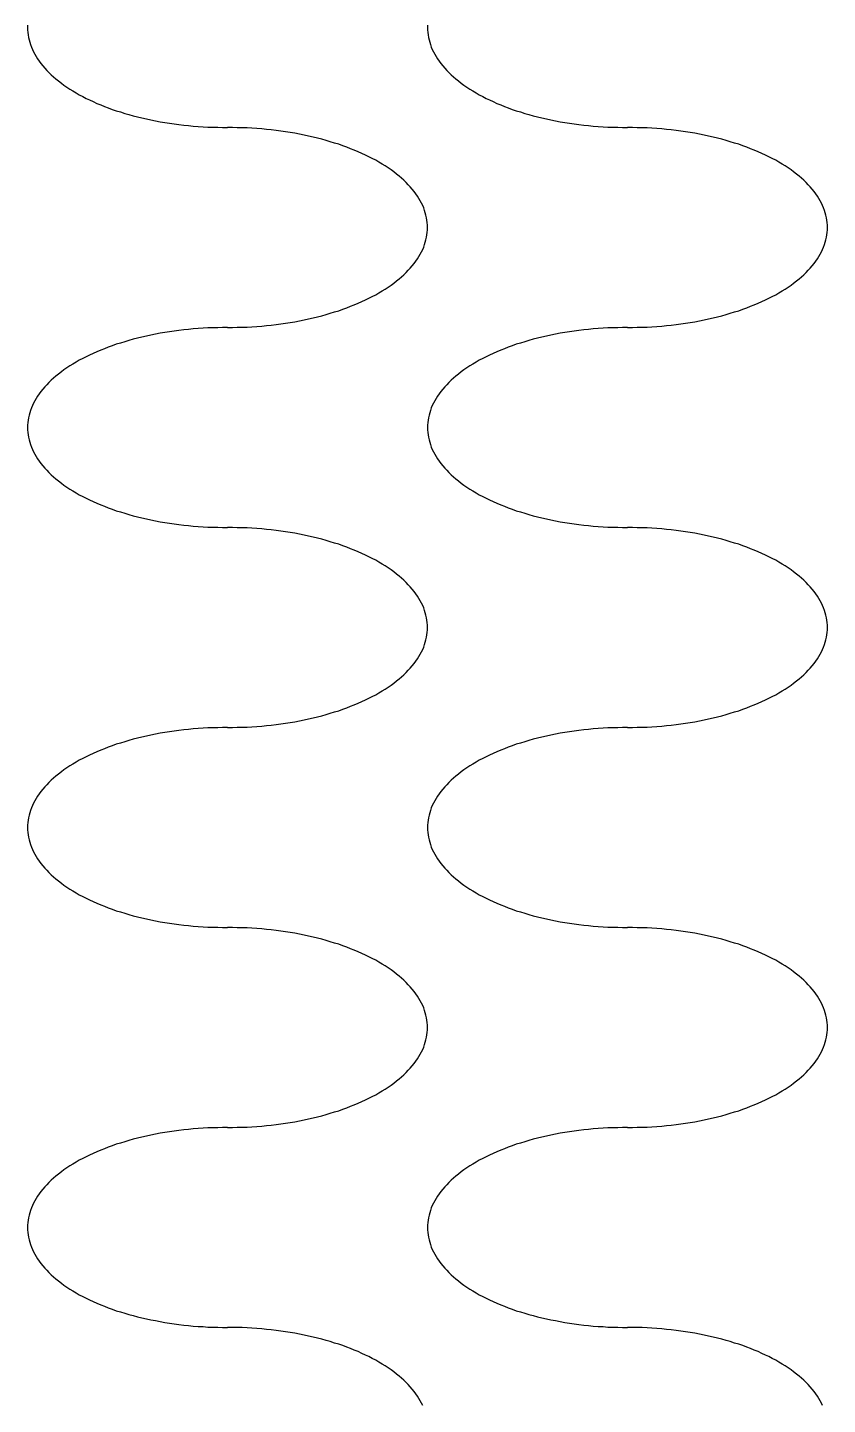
# Model space of a CAD drawing. Extents: x 0 to 40, y 0 to 70.
# Drawn here: x 29.6 to 30, y 53.261 to 53.95 of the extents above; entities that cross this region are included whole.
import ezdxf

# ---------------------------------------------------------------- set-up
doc = ezdxf.new("R2010")
doc.units = 0
doc.layers.add('AL_FOIL', color=2, linetype='CONTINUOUS')

msp = doc.modelspace()

# ---------------------------------------------------------------- linework, layer by layer
at = {"layer": 'AL_FOIL'}
for points in [[(29.6, 53.9512, 0), (29.6, 53.95, 0), (29.6, 53.9488, 0), (29.6001, 53.9475, 0), (29.6003, 53.9463, 0), (29.6005, 53.9451, 0), (29.6008, 53.9439, 0), (29.6011, 53.9427, 0), (29.6015, 53.9415, 0), (29.6019, 53.9402, 0), (29.6024, 53.939, 0), (29.603, 53.9379, 0), (29.6036, 53.9367, 0), (29.6043, 53.9355, 0), (29.605, 53.9343, 0), (29.6058, 53.9332, 0), (29.6067, 53.932, 0), (29.6076, 53.9309, 0), (29.6086, 53.9297, 0), (29.6096, 53.9286, 0), (29.6107, 53.9275, 0), (29.6118, 53.9264, 0), (29.613, 53.9254, 0), (29.6142, 53.9243, 0), (29.6155, 53.9233, 0), (29.6169, 53.9222, 0), (29.6182, 53.9212, 0), (29.6197, 53.9202, 0), (29.6212, 53.9192, 0), (29.6227, 53.9183, 0), (29.6243, 53.9173, 0), (29.6259, 53.9164, 0), (29.6276, 53.9155, 0), (29.6293, 53.9146, 0), (29.631, 53.9138, 0), (29.6328, 53.913, 0), (29.6347, 53.9121, 0), (29.6366, 53.9113, 0), (29.6385, 53.9106, 0), (29.6404, 53.9098, 0), (29.6424, 53.9091, 0), (29.6444, 53.9084, 0), (29.6465, 53.9078, 0), (29.6486, 53.9071, 0), (29.6507, 53.9065, 0), (29.6529, 53.9059, 0), (29.655, 53.9053, 0), (29.6572, 53.9048, 0), (29.6595, 53.9043, 0), (29.6617, 53.9038, 0), (29.664, 53.9034, 0), (29.6663, 53.9029, 0), (29.6686, 53.9025, 0), (29.671, 53.9022, 0), (29.6733, 53.9018, 0), (29.6757, 53.9015, 0), (29.6781, 53.9012, 0), (29.6805, 53.901, 0), (29.6829, 53.9007, 0), (29.6853, 53.9005, 0), (29.6878, 53.9004, 0), (29.6902, 53.9002, 0), (29.6926, 53.9001, 0), (29.6951, 53.9001, 0), (29.6975, 53.9, 0), (29.7, 53.9, 0)], [(29.8, 53.9512, 0), (29.8, 53.95, 0), (29.8, 53.9488, 0), (29.8001, 53.9475, 0), (29.8003, 53.9463, 0), (29.8005, 53.9451, 0), (29.8008, 53.9439, 0), (29.8011, 53.9427, 0), (29.8015, 53.9415, 0), (29.8019, 53.9402, 0), (29.8024, 53.939, 0), (29.803, 53.9379, 0), (29.8036, 53.9367, 0), (29.8043, 53.9355, 0), (29.805, 53.9343, 0), (29.8058, 53.9332, 0), (29.8067, 53.932, 0), (29.8076, 53.9309, 0), (29.8086, 53.9297, 0), (29.8096, 53.9286, 0), (29.8107, 53.9275, 0), (29.8118, 53.9264, 0), (29.813, 53.9254, 0), (29.8142, 53.9243, 0), (29.8155, 53.9233, 0), (29.8169, 53.9222, 0), (29.8182, 53.9212, 0), (29.8197, 53.9202, 0), (29.8212, 53.9192, 0), (29.8227, 53.9183, 0), (29.8243, 53.9173, 0), (29.8259, 53.9164, 0), (29.8276, 53.9155, 0), (29.8293, 53.9146, 0), (29.831, 53.9138, 0), (29.8328, 53.913, 0), (29.8347, 53.9121, 0), (29.8366, 53.9113, 0), (29.8385, 53.9106, 0), (29.8404, 53.9098, 0), (29.8424, 53.9091, 0), (29.8444, 53.9084, 0), (29.8465, 53.9078, 0), (29.8486, 53.9071, 0), (29.8507, 53.9065, 0), (29.8529, 53.9059, 0), (29.855, 53.9053, 0), (29.8572, 53.9048, 0), (29.8595, 53.9043, 0), (29.8617, 53.9038, 0), (29.864, 53.9034, 0), (29.8663, 53.9029, 0), (29.8686, 53.9025, 0), (29.871, 53.9022, 0), (29.8733, 53.9018, 0), (29.8757, 53.9015, 0), (29.8781, 53.9012, 0), (29.8805, 53.901, 0), (29.8829, 53.9007, 0), (29.8853, 53.9005, 0), (29.8878, 53.9004, 0), (29.8902, 53.9002, 0), (29.8926, 53.9001, 0), (29.8951, 53.9001, 0), (29.8975, 53.9, 0), (29.9, 53.9, 0)], [(29.7, 53.8, 0), (29.7025, 53.8, 0), (29.7049, 53.8001, 0), (29.7074, 53.8001, 0), (29.7098, 53.8002, 0), (29.7122, 53.8004, 0), (29.7147, 53.8005, 0), (29.7171, 53.8007, 0), (29.7195, 53.801, 0), (29.7219, 53.8012, 0), (29.7243, 53.8015, 0), (29.7267, 53.8018, 0), (29.729, 53.8022, 0), (29.7314, 53.8025, 0), (29.7337, 53.8029, 0), (29.736, 53.8034, 0), (29.7383, 53.8038, 0), (29.7405, 53.8043, 0), (29.7428, 53.8048, 0), (29.745, 53.8053, 0), (29.7471, 53.8059, 0), (29.7493, 53.8065, 0), (29.7514, 53.8071, 0), (29.7535, 53.8078, 0), (29.7556, 53.8084, 0), (29.7576, 53.8091, 0), (29.7596, 53.8098, 0), (29.7615, 53.8106, 0), (29.7634, 53.8113, 0), (29.7653, 53.8121, 0), (29.7672, 53.813, 0), (29.769, 53.8138, 0), (29.7707, 53.8146, 0), (29.7724, 53.8155, 0), (29.7741, 53.8164, 0), (29.7757, 53.8173, 0), (29.7773, 53.8183, 0), (29.7788, 53.8192, 0), (29.7803, 53.8202, 0), (29.7818, 53.8212, 0), (29.7831, 53.8222, 0), (29.7845, 53.8233, 0), (29.7858, 53.8243, 0), (29.787, 53.8254, 0), (29.7882, 53.8264, 0), (29.7893, 53.8275, 0), (29.7904, 53.8286, 0), (29.7914, 53.8297, 0), (29.7924, 53.8309, 0), (29.7933, 53.832, 0), (29.7942, 53.8332, 0), (29.795, 53.8343, 0), (29.7957, 53.8355, 0), (29.7964, 53.8367, 0), (29.797, 53.8379, 0), (29.7976, 53.839, 0), (29.7981, 53.8402, 0), (29.7985, 53.8415, 0), (29.7989, 53.8427, 0), (29.7992, 53.8439, 0), (29.7995, 53.8451, 0), (29.7997, 53.8463, 0), (29.7999, 53.8475, 0), (29.8, 53.8488, 0), (29.8, 53.85, 0), (29.8, 53.8512, 0), (29.7999, 53.8525, 0), (29.7997, 53.8537, 0), (29.7995, 53.8549, 0), (29.7992, 53.8561, 0), (29.7989, 53.8573, 0), (29.7985, 53.8585, 0), (29.7981, 53.8598, 0), (29.7976, 53.861, 0), (29.797, 53.8621, 0), (29.7964, 53.8633, 0), (29.7957, 53.8645, 0), (29.795, 53.8657, 0), (29.7942, 53.8668, 0), (29.7933, 53.868, 0), (29.7924, 53.8691, 0), (29.7914, 53.8703, 0), (29.7904, 53.8714, 0), (29.7893, 53.8725, 0), (29.7882, 53.8736, 0), (29.787, 53.8746, 0), (29.7858, 53.8757, 0), (29.7845, 53.8767, 0), (29.7831, 53.8778, 0), (29.7818, 53.8788, 0), (29.7803, 53.8798, 0), (29.7788, 53.8808, 0), (29.7773, 53.8817, 0), (29.7757, 53.8827, 0), (29.7741, 53.8836, 0), (29.7724, 53.8845, 0), (29.7707, 53.8854, 0), (29.769, 53.8862, 0), (29.7672, 53.887, 0), (29.7653, 53.8879, 0), (29.7634, 53.8887, 0), (29.7615, 53.8894, 0), (29.7596, 53.8902, 0), (29.7576, 53.8909, 0), (29.7556, 53.8916, 0), (29.7535, 53.8922, 0), (29.7514, 53.8929, 0), (29.7493, 53.8935, 0), (29.7471, 53.8941, 0), (29.745, 53.8947, 0), (29.7428, 53.8952, 0), (29.7405, 53.8957, 0), (29.7383, 53.8962, 0), (29.736, 53.8966, 0), (29.7337, 53.8971, 0), (29.7314, 53.8975, 0), (29.729, 53.8978, 0), (29.7267, 53.8982, 0), (29.7243, 53.8985, 0), (29.7219, 53.8988, 0), (29.7195, 53.899, 0), (29.7171, 53.8993, 0), (29.7147, 53.8995, 0), (29.7122, 53.8996, 0), (29.7098, 53.8998, 0), (29.7074, 53.8999, 0), (29.7049, 53.8999, 0), (29.7025, 53.9, 0), (29.7, 53.9, 0)], [(29.9, 53.8, 0), (29.9025, 53.8, 0), (29.9049, 53.8001, 0), (29.9074, 53.8001, 0), (29.9098, 53.8002, 0), (29.9122, 53.8004, 0), (29.9147, 53.8005, 0), (29.9171, 53.8007, 0), (29.9195, 53.801, 0), (29.9219, 53.8012, 0), (29.9243, 53.8015, 0), (29.9267, 53.8018, 0), (29.929, 53.8022, 0), (29.9314, 53.8025, 0), (29.9337, 53.8029, 0), (29.936, 53.8034, 0), (29.9383, 53.8038, 0), (29.9405, 53.8043, 0), (29.9428, 53.8048, 0), (29.945, 53.8053, 0), (29.9471, 53.8059, 0), (29.9493, 53.8065, 0), (29.9514, 53.8071, 0), (29.9535, 53.8078, 0), (29.9556, 53.8084, 0), (29.9576, 53.8091, 0), (29.9596, 53.8098, 0), (29.9615, 53.8106, 0), (29.9634, 53.8113, 0), (29.9653, 53.8121, 0), (29.9672, 53.813, 0), (29.969, 53.8138, 0), (29.9707, 53.8146, 0), (29.9724, 53.8155, 0), (29.9741, 53.8164, 0), (29.9757, 53.8173, 0), (29.9773, 53.8183, 0), (29.9788, 53.8192, 0), (29.9803, 53.8202, 0), (29.9818, 53.8212, 0), (29.9831, 53.8222, 0), (29.9845, 53.8233, 0), (29.9858, 53.8243, 0), (29.987, 53.8254, 0), (29.9882, 53.8264, 0), (29.9893, 53.8275, 0), (29.9904, 53.8286, 0), (29.9914, 53.8297, 0), (29.9924, 53.8309, 0), (29.9933, 53.832, 0), (29.9942, 53.8332, 0), (29.995, 53.8343, 0), (29.9957, 53.8355, 0), (29.9964, 53.8367, 0), (29.997, 53.8379, 0), (29.9976, 53.839, 0), (29.9981, 53.8402, 0), (29.9985, 53.8415, 0), (29.9989, 53.8427, 0), (29.9992, 53.8439, 0), (29.9995, 53.8451, 0), (29.9997, 53.8463, 0), (29.9999, 53.8475, 0), (30, 53.8488, 0), (30, 53.85, 0), (30, 53.8512, 0), (29.9999, 53.8525, 0), (29.9997, 53.8537, 0), (29.9995, 53.8549, 0), (29.9992, 53.8561, 0), (29.9989, 53.8573, 0), (29.9985, 53.8585, 0), (29.9981, 53.8598, 0), (29.9976, 53.861, 0), (29.997, 53.8621, 0), (29.9964, 53.8633, 0), (29.9957, 53.8645, 0), (29.995, 53.8657, 0), (29.9942, 53.8668, 0), (29.9933, 53.868, 0), (29.9924, 53.8691, 0), (29.9914, 53.8703, 0), (29.9904, 53.8714, 0), (29.9893, 53.8725, 0), (29.9882, 53.8736, 0), (29.987, 53.8746, 0), (29.9858, 53.8757, 0), (29.9845, 53.8767, 0), (29.9831, 53.8778, 0), (29.9818, 53.8788, 0), (29.9803, 53.8798, 0), (29.9788, 53.8808, 0), (29.9773, 53.8817, 0), (29.9757, 53.8827, 0), (29.9741, 53.8836, 0), (29.9724, 53.8845, 0), (29.9707, 53.8854, 0), (29.969, 53.8862, 0), (29.9672, 53.887, 0), (29.9653, 53.8879, 0), (29.9634, 53.8887, 0), (29.9615, 53.8894, 0), (29.9596, 53.8902, 0), (29.9576, 53.8909, 0), (29.9556, 53.8916, 0), (29.9535, 53.8922, 0), (29.9514, 53.8929, 0), (29.9493, 53.8935, 0), (29.9471, 53.8941, 0), (29.945, 53.8947, 0), (29.9428, 53.8952, 0), (29.9405, 53.8957, 0), (29.9383, 53.8962, 0), (29.936, 53.8966, 0), (29.9337, 53.8971, 0), (29.9314, 53.8975, 0), (29.929, 53.8978, 0), (29.9267, 53.8982, 0), (29.9243, 53.8985, 0), (29.9219, 53.8988, 0), (29.9195, 53.899, 0), (29.9171, 53.8993, 0), (29.9147, 53.8995, 0), (29.9122, 53.8996, 0), (29.9098, 53.8998, 0), (29.9074, 53.8999, 0), (29.9049, 53.8999, 0), (29.9025, 53.9, 0), (29.9, 53.9, 0)], [(29.7, 53.8, 0), (29.6975, 53.8, 0), (29.6951, 53.7999, 0), (29.6926, 53.7999, 0), (29.6902, 53.7998, 0), (29.6878, 53.7996, 0), (29.6853, 53.7995, 0), (29.6829, 53.7993, 0), (29.6805, 53.799, 0), (29.6781, 53.7988, 0), (29.6757, 53.7985, 0), (29.6733, 53.7982, 0), (29.671, 53.7978, 0), (29.6686, 53.7975, 0), (29.6663, 53.7971, 0), (29.664, 53.7966, 0), (29.6617, 53.7962, 0), (29.6595, 53.7957, 0), (29.6572, 53.7952, 0), (29.655, 53.7947, 0), (29.6529, 53.7941, 0), (29.6507, 53.7935, 0), (29.6486, 53.7929, 0), (29.6465, 53.7922, 0), (29.6444, 53.7916, 0), (29.6424, 53.7909, 0), (29.6404, 53.7902, 0), (29.6385, 53.7894, 0), (29.6366, 53.7887, 0), (29.6347, 53.7879, 0), (29.6328, 53.787, 0), (29.631, 53.7862, 0), (29.6293, 53.7854, 0), (29.6276, 53.7845, 0), (29.6259, 53.7836, 0), (29.6243, 53.7827, 0), (29.6227, 53.7817, 0), (29.6212, 53.7808, 0), (29.6197, 53.7798, 0), (29.6182, 53.7788, 0), (29.6169, 53.7778, 0), (29.6155, 53.7767, 0), (29.6142, 53.7757, 0), (29.613, 53.7746, 0), (29.6118, 53.7736, 0), (29.6107, 53.7725, 0), (29.6096, 53.7714, 0), (29.6086, 53.7703, 0), (29.6076, 53.7691, 0), (29.6067, 53.768, 0), (29.6058, 53.7668, 0), (29.605, 53.7657, 0), (29.6043, 53.7645, 0), (29.6036, 53.7633, 0), (29.603, 53.7621, 0), (29.6024, 53.761, 0), (29.6019, 53.7598, 0), (29.6015, 53.7585, 0), (29.6011, 53.7573, 0), (29.6008, 53.7561, 0), (29.6005, 53.7549, 0), (29.6003, 53.7537, 0), (29.6001, 53.7525, 0), (29.6, 53.7512, 0), (29.6, 53.75, 0), (29.6, 53.7488, 0), (29.6001, 53.7475, 0), (29.6003, 53.7463, 0), (29.6005, 53.7451, 0), (29.6008, 53.7439, 0), (29.6011, 53.7427, 0), (29.6015, 53.7415, 0), (29.6019, 53.7402, 0), (29.6024, 53.739, 0), (29.603, 53.7379, 0), (29.6036, 53.7367, 0), (29.6043, 53.7355, 0), (29.605, 53.7343, 0), (29.6058, 53.7332, 0), (29.6067, 53.732, 0), (29.6076, 53.7309, 0), (29.6086, 53.7297, 0), (29.6096, 53.7286, 0), (29.6107, 53.7275, 0), (29.6118, 53.7264, 0), (29.613, 53.7254, 0), (29.6142, 53.7243, 0), (29.6155, 53.7233, 0), (29.6169, 53.7222, 0), (29.6182, 53.7212, 0), (29.6197, 53.7202, 0), (29.6212, 53.7192, 0), (29.6227, 53.7183, 0), (29.6243, 53.7173, 0), (29.6259, 53.7164, 0), (29.6276, 53.7155, 0), (29.6293, 53.7146, 0), (29.631, 53.7138, 0), (29.6328, 53.713, 0), (29.6347, 53.7121, 0), (29.6366, 53.7113, 0), (29.6385, 53.7106, 0), (29.6404, 53.7098, 0), (29.6424, 53.7091, 0), (29.6444, 53.7084, 0), (29.6465, 53.7078, 0), (29.6486, 53.7071, 0), (29.6507, 53.7065, 0), (29.6529, 53.7059, 0), (29.655, 53.7053, 0), (29.6572, 53.7048, 0), (29.6595, 53.7043, 0), (29.6617, 53.7038, 0), (29.664, 53.7034, 0), (29.6663, 53.7029, 0), (29.6686, 53.7025, 0), (29.671, 53.7022, 0), (29.6733, 53.7018, 0), (29.6757, 53.7015, 0), (29.6781, 53.7012, 0), (29.6805, 53.701, 0), (29.6829, 53.7007, 0), (29.6853, 53.7005, 0), (29.6878, 53.7004, 0), (29.6902, 53.7002, 0), (29.6926, 53.7001, 0), (29.6951, 53.7001, 0), (29.6975, 53.7, 0), (29.7, 53.7, 0)], [(29.9, 53.8, 0), (29.8975, 53.8, 0), (29.8951, 53.7999, 0), (29.8926, 53.7999, 0), (29.8902, 53.7998, 0), (29.8878, 53.7996, 0), (29.8853, 53.7995, 0), (29.8829, 53.7993, 0), (29.8805, 53.799, 0), (29.8781, 53.7988, 0), (29.8757, 53.7985, 0), (29.8733, 53.7982, 0), (29.871, 53.7978, 0), (29.8686, 53.7975, 0), (29.8663, 53.7971, 0), (29.864, 53.7966, 0), (29.8617, 53.7962, 0), (29.8595, 53.7957, 0), (29.8572, 53.7952, 0), (29.855, 53.7947, 0), (29.8529, 53.7941, 0), (29.8507, 53.7935, 0), (29.8486, 53.7929, 0), (29.8465, 53.7922, 0), (29.8444, 53.7916, 0), (29.8424, 53.7909, 0), (29.8404, 53.7902, 0), (29.8385, 53.7894, 0), (29.8366, 53.7887, 0), (29.8347, 53.7879, 0), (29.8328, 53.787, 0), (29.831, 53.7862, 0), (29.8293, 53.7854, 0), (29.8276, 53.7845, 0), (29.8259, 53.7836, 0), (29.8243, 53.7827, 0), (29.8227, 53.7817, 0), (29.8212, 53.7808, 0), (29.8197, 53.7798, 0), (29.8182, 53.7788, 0), (29.8169, 53.7778, 0), (29.8155, 53.7767, 0), (29.8142, 53.7757, 0), (29.813, 53.7746, 0), (29.8118, 53.7736, 0), (29.8107, 53.7725, 0), (29.8096, 53.7714, 0), (29.8086, 53.7703, 0), (29.8076, 53.7691, 0), (29.8067, 53.768, 0), (29.8058, 53.7668, 0), (29.805, 53.7657, 0), (29.8043, 53.7645, 0), (29.8036, 53.7633, 0), (29.803, 53.7621, 0), (29.8024, 53.761, 0), (29.8019, 53.7598, 0), (29.8015, 53.7585, 0), (29.8011, 53.7573, 0), (29.8008, 53.7561, 0), (29.8005, 53.7549, 0), (29.8003, 53.7537, 0), (29.8001, 53.7525, 0), (29.8, 53.7512, 0), (29.8, 53.75, 0), (29.8, 53.7488, 0), (29.8001, 53.7475, 0), (29.8003, 53.7463, 0), (29.8005, 53.7451, 0), (29.8008, 53.7439, 0), (29.8011, 53.7427, 0), (29.8015, 53.7415, 0), (29.8019, 53.7402, 0), (29.8024, 53.739, 0), (29.803, 53.7379, 0), (29.8036, 53.7367, 0), (29.8043, 53.7355, 0), (29.805, 53.7343, 0), (29.8058, 53.7332, 0), (29.8067, 53.732, 0), (29.8076, 53.7309, 0), (29.8086, 53.7297, 0), (29.8096, 53.7286, 0), (29.8107, 53.7275, 0), (29.8118, 53.7264, 0), (29.813, 53.7254, 0), (29.8142, 53.7243, 0), (29.8155, 53.7233, 0), (29.8169, 53.7222, 0), (29.8182, 53.7212, 0), (29.8197, 53.7202, 0), (29.8212, 53.7192, 0), (29.8227, 53.7183, 0), (29.8243, 53.7173, 0), (29.8259, 53.7164, 0), (29.8276, 53.7155, 0), (29.8293, 53.7146, 0), (29.831, 53.7138, 0), (29.8328, 53.713, 0), (29.8347, 53.7121, 0), (29.8366, 53.7113, 0), (29.8385, 53.7106, 0), (29.8404, 53.7098, 0), (29.8424, 53.7091, 0), (29.8444, 53.7084, 0), (29.8465, 53.7078, 0), (29.8486, 53.7071, 0), (29.8507, 53.7065, 0), (29.8529, 53.7059, 0), (29.855, 53.7053, 0), (29.8572, 53.7048, 0), (29.8595, 53.7043, 0), (29.8617, 53.7038, 0), (29.864, 53.7034, 0), (29.8663, 53.7029, 0), (29.8686, 53.7025, 0), (29.871, 53.7022, 0), (29.8733, 53.7018, 0), (29.8757, 53.7015, 0), (29.8781, 53.7012, 0), (29.8805, 53.701, 0), (29.8829, 53.7007, 0), (29.8853, 53.7005, 0), (29.8878, 53.7004, 0), (29.8902, 53.7002, 0), (29.8926, 53.7001, 0), (29.8951, 53.7001, 0), (29.8975, 53.7, 0), (29.9, 53.7, 0)], [(29.7, 53.6, 0), (29.7025, 53.6, 0), (29.7049, 53.6001, 0), (29.7074, 53.6001, 0), (29.7098, 53.6002, 0), (29.7122, 53.6004, 0), (29.7147, 53.6005, 0), (29.7171, 53.6007, 0), (29.7195, 53.601, 0), (29.7219, 53.6012, 0), (29.7243, 53.6015, 0), (29.7267, 53.6018, 0), (29.729, 53.6022, 0), (29.7314, 53.6025, 0), (29.7337, 53.6029, 0), (29.736, 53.6034, 0), (29.7383, 53.6038, 0), (29.7405, 53.6043, 0), (29.7428, 53.6048, 0), (29.745, 53.6053, 0), (29.7471, 53.6059, 0), (29.7493, 53.6065, 0), (29.7514, 53.6071, 0), (29.7535, 53.6078, 0), (29.7556, 53.6084, 0), (29.7576, 53.6091, 0), (29.7596, 53.6098, 0), (29.7615, 53.6106, 0), (29.7634, 53.6113, 0), (29.7653, 53.6121, 0), (29.7672, 53.613, 0), (29.769, 53.6138, 0), (29.7707, 53.6146, 0), (29.7724, 53.6155, 0), (29.7741, 53.6164, 0), (29.7757, 53.6173, 0), (29.7773, 53.6183, 0), (29.7788, 53.6192, 0), (29.7803, 53.6202, 0), (29.7818, 53.6212, 0), (29.7831, 53.6222, 0), (29.7845, 53.6233, 0), (29.7858, 53.6243, 0), (29.787, 53.6254, 0), (29.7882, 53.6264, 0), (29.7893, 53.6275, 0), (29.7904, 53.6286, 0), (29.7914, 53.6297, 0), (29.7924, 53.6309, 0), (29.7933, 53.632, 0), (29.7942, 53.6332, 0), (29.795, 53.6343, 0), (29.7957, 53.6355, 0), (29.7964, 53.6367, 0), (29.797, 53.6379, 0), (29.7976, 53.639, 0), (29.7981, 53.6402, 0), (29.7985, 53.6415, 0), (29.7989, 53.6427, 0), (29.7992, 53.6439, 0), (29.7995, 53.6451, 0), (29.7997, 53.6463, 0), (29.7999, 53.6475, 0), (29.8, 53.6488, 0), (29.8, 53.65, 0), (29.8, 53.6512, 0), (29.7999, 53.6525, 0), (29.7997, 53.6537, 0), (29.7995, 53.6549, 0), (29.7992, 53.6561, 0), (29.7989, 53.6573, 0), (29.7985, 53.6585, 0), (29.7981, 53.6598, 0), (29.7976, 53.661, 0), (29.797, 53.6621, 0), (29.7964, 53.6633, 0), (29.7957, 53.6645, 0), (29.795, 53.6657, 0), (29.7942, 53.6668, 0), (29.7933, 53.668, 0), (29.7924, 53.6691, 0), (29.7914, 53.6703, 0), (29.7904, 53.6714, 0), (29.7893, 53.6725, 0), (29.7882, 53.6736, 0), (29.787, 53.6746, 0), (29.7858, 53.6757, 0), (29.7845, 53.6767, 0), (29.7831, 53.6778, 0), (29.7818, 53.6788, 0), (29.7803, 53.6798, 0), (29.7788, 53.6808, 0), (29.7773, 53.6817, 0), (29.7757, 53.6827, 0), (29.7741, 53.6836, 0), (29.7724, 53.6845, 0), (29.7707, 53.6854, 0), (29.769, 53.6862, 0), (29.7672, 53.687, 0), (29.7653, 53.6879, 0), (29.7634, 53.6887, 0), (29.7615, 53.6894, 0), (29.7596, 53.6902, 0), (29.7576, 53.6909, 0), (29.7556, 53.6916, 0), (29.7535, 53.6922, 0), (29.7514, 53.6929, 0), (29.7493, 53.6935, 0), (29.7471, 53.6941, 0), (29.745, 53.6947, 0), (29.7428, 53.6952, 0), (29.7405, 53.6957, 0), (29.7383, 53.6962, 0), (29.736, 53.6966, 0), (29.7337, 53.6971, 0), (29.7314, 53.6975, 0), (29.729, 53.6978, 0), (29.7267, 53.6982, 0), (29.7243, 53.6985, 0), (29.7219, 53.6988, 0), (29.7195, 53.699, 0), (29.7171, 53.6993, 0), (29.7147, 53.6995, 0), (29.7122, 53.6996, 0), (29.7098, 53.6998, 0), (29.7074, 53.6999, 0), (29.7049, 53.6999, 0), (29.7025, 53.7, 0), (29.7, 53.7, 0)], [(29.9, 53.6, 0), (29.9025, 53.6, 0), (29.9049, 53.6001, 0), (29.9074, 53.6001, 0), (29.9098, 53.6002, 0), (29.9122, 53.6004, 0), (29.9147, 53.6005, 0), (29.9171, 53.6007, 0), (29.9195, 53.601, 0), (29.9219, 53.6012, 0), (29.9243, 53.6015, 0), (29.9267, 53.6018, 0), (29.929, 53.6022, 0), (29.9314, 53.6025, 0), (29.9337, 53.6029, 0), (29.936, 53.6034, 0), (29.9383, 53.6038, 0), (29.9405, 53.6043, 0), (29.9428, 53.6048, 0), (29.945, 53.6053, 0), (29.9471, 53.6059, 0), (29.9493, 53.6065, 0), (29.9514, 53.6071, 0), (29.9535, 53.6078, 0), (29.9556, 53.6084, 0), (29.9576, 53.6091, 0), (29.9596, 53.6098, 0), (29.9615, 53.6106, 0), (29.9634, 53.6113, 0), (29.9653, 53.6121, 0), (29.9672, 53.613, 0), (29.969, 53.6138, 0), (29.9707, 53.6146, 0), (29.9724, 53.6155, 0), (29.9741, 53.6164, 0), (29.9757, 53.6173, 0), (29.9773, 53.6183, 0), (29.9788, 53.6192, 0), (29.9803, 53.6202, 0), (29.9818, 53.6212, 0), (29.9831, 53.6222, 0), (29.9845, 53.6233, 0), (29.9858, 53.6243, 0), (29.987, 53.6254, 0), (29.9882, 53.6264, 0), (29.9893, 53.6275, 0), (29.9904, 53.6286, 0), (29.9914, 53.6297, 0), (29.9924, 53.6309, 0), (29.9933, 53.632, 0), (29.9942, 53.6332, 0), (29.995, 53.6343, 0), (29.9957, 53.6355, 0), (29.9964, 53.6367, 0), (29.997, 53.6379, 0), (29.9976, 53.639, 0), (29.9981, 53.6402, 0), (29.9985, 53.6415, 0), (29.9989, 53.6427, 0), (29.9992, 53.6439, 0), (29.9995, 53.6451, 0), (29.9997, 53.6463, 0), (29.9999, 53.6475, 0), (30, 53.6488, 0), (30, 53.65, 0), (30, 53.6512, 0), (29.9999, 53.6525, 0), (29.9997, 53.6537, 0), (29.9995, 53.6549, 0), (29.9992, 53.6561, 0), (29.9989, 53.6573, 0), (29.9985, 53.6585, 0), (29.9981, 53.6598, 0), (29.9976, 53.661, 0), (29.997, 53.6621, 0), (29.9964, 53.6633, 0), (29.9957, 53.6645, 0), (29.995, 53.6657, 0), (29.9942, 53.6668, 0), (29.9933, 53.668, 0), (29.9924, 53.6691, 0), (29.9914, 53.6703, 0), (29.9904, 53.6714, 0), (29.9893, 53.6725, 0), (29.9882, 53.6736, 0), (29.987, 53.6746, 0), (29.9858, 53.6757, 0), (29.9845, 53.6767, 0), (29.9831, 53.6778, 0), (29.9818, 53.6788, 0), (29.9803, 53.6798, 0), (29.9788, 53.6808, 0), (29.9773, 53.6817, 0), (29.9757, 53.6827, 0), (29.9741, 53.6836, 0), (29.9724, 53.6845, 0), (29.9707, 53.6854, 0), (29.969, 53.6862, 0), (29.9672, 53.687, 0), (29.9653, 53.6879, 0), (29.9634, 53.6887, 0), (29.9615, 53.6894, 0), (29.9596, 53.6902, 0), (29.9576, 53.6909, 0), (29.9556, 53.6916, 0), (29.9535, 53.6922, 0), (29.9514, 53.6929, 0), (29.9493, 53.6935, 0), (29.9471, 53.6941, 0), (29.945, 53.6947, 0), (29.9428, 53.6952, 0), (29.9405, 53.6957, 0), (29.9383, 53.6962, 0), (29.936, 53.6966, 0), (29.9337, 53.6971, 0), (29.9314, 53.6975, 0), (29.929, 53.6978, 0), (29.9267, 53.6982, 0), (29.9243, 53.6985, 0), (29.9219, 53.6988, 0), (29.9195, 53.699, 0), (29.9171, 53.6993, 0), (29.9147, 53.6995, 0), (29.9122, 53.6996, 0), (29.9098, 53.6998, 0), (29.9074, 53.6999, 0), (29.9049, 53.6999, 0), (29.9025, 53.7, 0), (29.9, 53.7, 0)], [(29.7, 53.6, 0), (29.6975, 53.6, 0), (29.6951, 53.5999, 0), (29.6926, 53.5999, 0), (29.6902, 53.5998, 0), (29.6878, 53.5996, 0), (29.6853, 53.5995, 0), (29.6829, 53.5993, 0), (29.6805, 53.599, 0), (29.6781, 53.5988, 0), (29.6757, 53.5985, 0), (29.6733, 53.5982, 0), (29.671, 53.5978, 0), (29.6686, 53.5975, 0), (29.6663, 53.5971, 0), (29.664, 53.5966, 0), (29.6617, 53.5962, 0), (29.6595, 53.5957, 0), (29.6572, 53.5952, 0), (29.655, 53.5947, 0), (29.6529, 53.5941, 0), (29.6507, 53.5935, 0), (29.6486, 53.5929, 0), (29.6465, 53.5922, 0), (29.6444, 53.5916, 0), (29.6424, 53.5909, 0), (29.6404, 53.5902, 0), (29.6385, 53.5894, 0), (29.6366, 53.5887, 0), (29.6347, 53.5879, 0), (29.6328, 53.587, 0), (29.631, 53.5862, 0), (29.6293, 53.5854, 0), (29.6276, 53.5845, 0), (29.6259, 53.5836, 0), (29.6243, 53.5827, 0), (29.6227, 53.5817, 0), (29.6212, 53.5808, 0), (29.6197, 53.5798, 0), (29.6182, 53.5788, 0), (29.6169, 53.5778, 0), (29.6155, 53.5767, 0), (29.6142, 53.5757, 0), (29.613, 53.5746, 0), (29.6118, 53.5736, 0), (29.6107, 53.5725, 0), (29.6096, 53.5714, 0), (29.6086, 53.5703, 0), (29.6076, 53.5691, 0), (29.6067, 53.568, 0), (29.6058, 53.5668, 0), (29.605, 53.5657, 0), (29.6043, 53.5645, 0), (29.6036, 53.5633, 0), (29.603, 53.5621, 0), (29.6024, 53.561, 0), (29.6019, 53.5598, 0), (29.6015, 53.5585, 0), (29.6011, 53.5573, 0), (29.6008, 53.5561, 0), (29.6005, 53.5549, 0), (29.6003, 53.5537, 0), (29.6001, 53.5525, 0), (29.6, 53.5512, 0), (29.6, 53.55, 0), (29.6, 53.5488, 0), (29.6001, 53.5475, 0), (29.6003, 53.5463, 0), (29.6005, 53.5451, 0), (29.6008, 53.5439, 0), (29.6011, 53.5427, 0), (29.6015, 53.5415, 0), (29.6019, 53.5402, 0), (29.6024, 53.539, 0), (29.603, 53.5379, 0), (29.6036, 53.5367, 0), (29.6043, 53.5355, 0), (29.605, 53.5343, 0), (29.6058, 53.5332, 0), (29.6067, 53.532, 0), (29.6076, 53.5309, 0), (29.6086, 53.5297, 0), (29.6096, 53.5286, 0), (29.6107, 53.5275, 0), (29.6118, 53.5264, 0), (29.613, 53.5254, 0), (29.6142, 53.5243, 0), (29.6155, 53.5233, 0), (29.6169, 53.5222, 0), (29.6182, 53.5212, 0), (29.6197, 53.5202, 0), (29.6212, 53.5192, 0), (29.6227, 53.5183, 0), (29.6243, 53.5173, 0), (29.6259, 53.5164, 0), (29.6276, 53.5155, 0), (29.6293, 53.5146, 0), (29.631, 53.5138, 0), (29.6328, 53.513, 0), (29.6347, 53.5121, 0), (29.6366, 53.5113, 0), (29.6385, 53.5106, 0), (29.6404, 53.5098, 0), (29.6424, 53.5091, 0), (29.6444, 53.5084, 0), (29.6465, 53.5078, 0), (29.6486, 53.5071, 0), (29.6507, 53.5065, 0), (29.6529, 53.5059, 0), (29.655, 53.5053, 0), (29.6572, 53.5048, 0), (29.6595, 53.5043, 0), (29.6617, 53.5038, 0), (29.664, 53.5034, 0), (29.6663, 53.5029, 0), (29.6686, 53.5025, 0), (29.671, 53.5022, 0), (29.6733, 53.5018, 0), (29.6757, 53.5015, 0), (29.6781, 53.5012, 0), (29.6805, 53.501, 0), (29.6829, 53.5007, 0), (29.6853, 53.5005, 0), (29.6878, 53.5004, 0), (29.6902, 53.5002, 0), (29.6926, 53.5001, 0), (29.6951, 53.5001, 0), (29.6975, 53.5, 0), (29.7, 53.5, 0)], [(29.9, 53.6, 0), (29.8975, 53.6, 0), (29.8951, 53.5999, 0), (29.8926, 53.5999, 0), (29.8902, 53.5998, 0), (29.8878, 53.5996, 0), (29.8853, 53.5995, 0), (29.8829, 53.5993, 0), (29.8805, 53.599, 0), (29.8781, 53.5988, 0), (29.8757, 53.5985, 0), (29.8733, 53.5982, 0), (29.871, 53.5978, 0), (29.8686, 53.5975, 0), (29.8663, 53.5971, 0), (29.864, 53.5966, 0), (29.8617, 53.5962, 0), (29.8595, 53.5957, 0), (29.8572, 53.5952, 0), (29.855, 53.5947, 0), (29.8529, 53.5941, 0), (29.8507, 53.5935, 0), (29.8486, 53.5929, 0), (29.8465, 53.5922, 0), (29.8444, 53.5916, 0), (29.8424, 53.5909, 0), (29.8404, 53.5902, 0), (29.8385, 53.5894, 0), (29.8366, 53.5887, 0), (29.8347, 53.5879, 0), (29.8328, 53.587, 0), (29.831, 53.5862, 0), (29.8293, 53.5854, 0), (29.8276, 53.5845, 0), (29.8259, 53.5836, 0), (29.8243, 53.5827, 0), (29.8227, 53.5817, 0), (29.8212, 53.5808, 0), (29.8197, 53.5798, 0), (29.8182, 53.5788, 0), (29.8169, 53.5778, 0), (29.8155, 53.5767, 0), (29.8142, 53.5757, 0), (29.813, 53.5746, 0), (29.8118, 53.5736, 0), (29.8107, 53.5725, 0), (29.8096, 53.5714, 0), (29.8086, 53.5703, 0), (29.8076, 53.5691, 0), (29.8067, 53.568, 0), (29.8058, 53.5668, 0), (29.805, 53.5657, 0), (29.8043, 53.5645, 0), (29.8036, 53.5633, 0), (29.803, 53.5621, 0), (29.8024, 53.561, 0), (29.8019, 53.5598, 0), (29.8015, 53.5585, 0), (29.8011, 53.5573, 0), (29.8008, 53.5561, 0), (29.8005, 53.5549, 0), (29.8003, 53.5537, 0), (29.8001, 53.5525, 0), (29.8, 53.5512, 0), (29.8, 53.55, 0), (29.8, 53.5488, 0), (29.8001, 53.5475, 0), (29.8003, 53.5463, 0), (29.8005, 53.5451, 0), (29.8008, 53.5439, 0), (29.8011, 53.5427, 0), (29.8015, 53.5415, 0), (29.8019, 53.5402, 0), (29.8024, 53.539, 0), (29.803, 53.5379, 0), (29.8036, 53.5367, 0), (29.8043, 53.5355, 0), (29.805, 53.5343, 0), (29.8058, 53.5332, 0), (29.8067, 53.532, 0), (29.8076, 53.5309, 0), (29.8086, 53.5297, 0), (29.8096, 53.5286, 0), (29.8107, 53.5275, 0), (29.8118, 53.5264, 0), (29.813, 53.5254, 0), (29.8142, 53.5243, 0), (29.8155, 53.5233, 0), (29.8169, 53.5222, 0), (29.8182, 53.5212, 0), (29.8197, 53.5202, 0), (29.8212, 53.5192, 0), (29.8227, 53.5183, 0), (29.8243, 53.5173, 0), (29.8259, 53.5164, 0), (29.8276, 53.5155, 0), (29.8293, 53.5146, 0), (29.831, 53.5138, 0), (29.8328, 53.513, 0), (29.8347, 53.5121, 0), (29.8366, 53.5113, 0), (29.8385, 53.5106, 0), (29.8404, 53.5098, 0), (29.8424, 53.5091, 0), (29.8444, 53.5084, 0), (29.8465, 53.5078, 0), (29.8486, 53.5071, 0), (29.8507, 53.5065, 0), (29.8529, 53.5059, 0), (29.855, 53.5053, 0), (29.8572, 53.5048, 0), (29.8595, 53.5043, 0), (29.8617, 53.5038, 0), (29.864, 53.5034, 0), (29.8663, 53.5029, 0), (29.8686, 53.5025, 0), (29.871, 53.5022, 0), (29.8733, 53.5018, 0), (29.8757, 53.5015, 0), (29.8781, 53.5012, 0), (29.8805, 53.501, 0), (29.8829, 53.5007, 0), (29.8853, 53.5005, 0), (29.8878, 53.5004, 0), (29.8902, 53.5002, 0), (29.8926, 53.5001, 0), (29.8951, 53.5001, 0), (29.8975, 53.5, 0), (29.9, 53.5, 0)], [(29.7, 53.4, 0), (29.7025, 53.4, 0), (29.7049, 53.4001, 0), (29.7074, 53.4001, 0), (29.7098, 53.4002, 0), (29.7122, 53.4004, 0), (29.7147, 53.4005, 0), (29.7171, 53.4007, 0), (29.7195, 53.401, 0), (29.7219, 53.4012, 0), (29.7243, 53.4015, 0), (29.7267, 53.4018, 0), (29.729, 53.4022, 0), (29.7314, 53.4025, 0), (29.7337, 53.4029, 0), (29.736, 53.4034, 0), (29.7383, 53.4038, 0), (29.7405, 53.4043, 0), (29.7428, 53.4048, 0), (29.745, 53.4053, 0), (29.7471, 53.4059, 0), (29.7493, 53.4065, 0), (29.7514, 53.4071, 0), (29.7535, 53.4078, 0), (29.7556, 53.4084, 0), (29.7576, 53.4091, 0), (29.7596, 53.4098, 0), (29.7615, 53.4106, 0), (29.7634, 53.4113, 0), (29.7653, 53.4121, 0), (29.7672, 53.413, 0), (29.769, 53.4138, 0), (29.7707, 53.4146, 0), (29.7724, 53.4155, 0), (29.7741, 53.4164, 0), (29.7757, 53.4173, 0), (29.7773, 53.4183, 0), (29.7788, 53.4192, 0), (29.7803, 53.4202, 0), (29.7818, 53.4212, 0), (29.7831, 53.4222, 0), (29.7845, 53.4233, 0), (29.7858, 53.4243, 0), (29.787, 53.4254, 0), (29.7882, 53.4264, 0), (29.7893, 53.4275, 0), (29.7904, 53.4286, 0), (29.7914, 53.4297, 0), (29.7924, 53.4309, 0), (29.7933, 53.432, 0), (29.7942, 53.4332, 0), (29.795, 53.4343, 0), (29.7957, 53.4355, 0), (29.7964, 53.4367, 0), (29.797, 53.4379, 0), (29.7976, 53.439, 0), (29.7981, 53.4402, 0), (29.7985, 53.4415, 0), (29.7989, 53.4427, 0), (29.7992, 53.4439, 0), (29.7995, 53.4451, 0), (29.7997, 53.4463, 0), (29.7999, 53.4475, 0), (29.8, 53.4488, 0), (29.8, 53.45, 0), (29.8, 53.4512, 0), (29.7999, 53.4525, 0), (29.7997, 53.4537, 0), (29.7995, 53.4549, 0), (29.7992, 53.4561, 0), (29.7989, 53.4573, 0), (29.7985, 53.4585, 0), (29.7981, 53.4598, 0), (29.7976, 53.461, 0), (29.797, 53.4621, 0), (29.7964, 53.4633, 0), (29.7957, 53.4645, 0), (29.795, 53.4657, 0), (29.7942, 53.4668, 0), (29.7933, 53.468, 0), (29.7924, 53.4691, 0), (29.7914, 53.4703, 0), (29.7904, 53.4714, 0), (29.7893, 53.4725, 0), (29.7882, 53.4736, 0), (29.787, 53.4746, 0), (29.7858, 53.4757, 0), (29.7845, 53.4767, 0), (29.7831, 53.4778, 0), (29.7818, 53.4788, 0), (29.7803, 53.4798, 0), (29.7788, 53.4808, 0), (29.7773, 53.4817, 0), (29.7757, 53.4827, 0), (29.7741, 53.4836, 0), (29.7724, 53.4845, 0), (29.7707, 53.4854, 0), (29.769, 53.4862, 0), (29.7672, 53.487, 0), (29.7653, 53.4879, 0), (29.7634, 53.4887, 0), (29.7615, 53.4894, 0), (29.7596, 53.4902, 0), (29.7576, 53.4909, 0), (29.7556, 53.4916, 0), (29.7535, 53.4922, 0), (29.7514, 53.4929, 0), (29.7493, 53.4935, 0), (29.7471, 53.4941, 0), (29.745, 53.4947, 0), (29.7428, 53.4952, 0), (29.7405, 53.4957, 0), (29.7383, 53.4962, 0), (29.736, 53.4966, 0), (29.7337, 53.4971, 0), (29.7314, 53.4975, 0), (29.729, 53.4978, 0), (29.7267, 53.4982, 0), (29.7243, 53.4985, 0), (29.7219, 53.4988, 0), (29.7195, 53.499, 0), (29.7171, 53.4993, 0), (29.7147, 53.4995, 0), (29.7122, 53.4996, 0), (29.7098, 53.4998, 0), (29.7074, 53.4999, 0), (29.7049, 53.4999, 0), (29.7025, 53.5, 0), (29.7, 53.5, 0)], [(29.9, 53.4, 0), (29.9025, 53.4, 0), (29.9049, 53.4001, 0), (29.9074, 53.4001, 0), (29.9098, 53.4002, 0), (29.9122, 53.4004, 0), (29.9147, 53.4005, 0), (29.9171, 53.4007, 0), (29.9195, 53.401, 0), (29.9219, 53.4012, 0), (29.9243, 53.4015, 0), (29.9267, 53.4018, 0), (29.929, 53.4022, 0), (29.9314, 53.4025, 0), (29.9337, 53.4029, 0), (29.936, 53.4034, 0), (29.9383, 53.4038, 0), (29.9405, 53.4043, 0), (29.9428, 53.4048, 0), (29.945, 53.4053, 0), (29.9471, 53.4059, 0), (29.9493, 53.4065, 0), (29.9514, 53.4071, 0), (29.9535, 53.4078, 0), (29.9556, 53.4084, 0), (29.9576, 53.4091, 0), (29.9596, 53.4098, 0), (29.9615, 53.4106, 0), (29.9634, 53.4113, 0), (29.9653, 53.4121, 0), (29.9672, 53.413, 0), (29.969, 53.4138, 0), (29.9707, 53.4146, 0), (29.9724, 53.4155, 0), (29.9741, 53.4164, 0), (29.9757, 53.4173, 0), (29.9773, 53.4183, 0), (29.9788, 53.4192, 0), (29.9803, 53.4202, 0), (29.9818, 53.4212, 0), (29.9831, 53.4222, 0), (29.9845, 53.4233, 0), (29.9858, 53.4243, 0), (29.987, 53.4254, 0), (29.9882, 53.4264, 0), (29.9893, 53.4275, 0), (29.9904, 53.4286, 0), (29.9914, 53.4297, 0), (29.9924, 53.4309, 0), (29.9933, 53.432, 0), (29.9942, 53.4332, 0), (29.995, 53.4343, 0), (29.9957, 53.4355, 0), (29.9964, 53.4367, 0), (29.997, 53.4379, 0), (29.9976, 53.439, 0), (29.9981, 53.4402, 0), (29.9985, 53.4415, 0), (29.9989, 53.4427, 0), (29.9992, 53.4439, 0), (29.9995, 53.4451, 0), (29.9997, 53.4463, 0), (29.9999, 53.4475, 0), (30, 53.4488, 0), (30, 53.45, 0), (30, 53.4512, 0), (29.9999, 53.4525, 0), (29.9997, 53.4537, 0), (29.9995, 53.4549, 0), (29.9992, 53.4561, 0), (29.9989, 53.4573, 0), (29.9985, 53.4585, 0), (29.9981, 53.4598, 0), (29.9976, 53.461, 0), (29.997, 53.4621, 0), (29.9964, 53.4633, 0), (29.9957, 53.4645, 0), (29.995, 53.4657, 0), (29.9942, 53.4668, 0), (29.9933, 53.468, 0), (29.9924, 53.4691, 0), (29.9914, 53.4703, 0), (29.9904, 53.4714, 0), (29.9893, 53.4725, 0), (29.9882, 53.4736, 0), (29.987, 53.4746, 0), (29.9858, 53.4757, 0), (29.9845, 53.4767, 0), (29.9831, 53.4778, 0), (29.9818, 53.4788, 0), (29.9803, 53.4798, 0), (29.9788, 53.4808, 0), (29.9773, 53.4817, 0), (29.9757, 53.4827, 0), (29.9741, 53.4836, 0), (29.9724, 53.4845, 0), (29.9707, 53.4854, 0), (29.969, 53.4862, 0), (29.9672, 53.487, 0), (29.9653, 53.4879, 0), (29.9634, 53.4887, 0), (29.9615, 53.4894, 0), (29.9596, 53.4902, 0), (29.9576, 53.4909, 0), (29.9556, 53.4916, 0), (29.9535, 53.4922, 0), (29.9514, 53.4929, 0), (29.9493, 53.4935, 0), (29.9471, 53.4941, 0), (29.945, 53.4947, 0), (29.9428, 53.4952, 0), (29.9405, 53.4957, 0), (29.9383, 53.4962, 0), (29.936, 53.4966, 0), (29.9337, 53.4971, 0), (29.9314, 53.4975, 0), (29.929, 53.4978, 0), (29.9267, 53.4982, 0), (29.9243, 53.4985, 0), (29.9219, 53.4988, 0), (29.9195, 53.499, 0), (29.9171, 53.4993, 0), (29.9147, 53.4995, 0), (29.9122, 53.4996, 0), (29.9098, 53.4998, 0), (29.9074, 53.4999, 0), (29.9049, 53.4999, 0), (29.9025, 53.5, 0), (29.9, 53.5, 0)], [(29.7, 53.4, 0), (29.6975, 53.4, 0), (29.6951, 53.3999, 0), (29.6926, 53.3999, 0), (29.6902, 53.3998, 0), (29.6878, 53.3996, 0), (29.6853, 53.3995, 0), (29.6829, 53.3993, 0), (29.6805, 53.399, 0), (29.6781, 53.3988, 0), (29.6757, 53.3985, 0), (29.6733, 53.3982, 0), (29.671, 53.3978, 0), (29.6686, 53.3975, 0), (29.6663, 53.3971, 0), (29.664, 53.3966, 0), (29.6617, 53.3962, 0), (29.6595, 53.3957, 0), (29.6572, 53.3952, 0), (29.655, 53.3947, 0), (29.6529, 53.3941, 0), (29.6507, 53.3935, 0), (29.6486, 53.3929, 0), (29.6465, 53.3922, 0), (29.6444, 53.3916, 0), (29.6424, 53.3909, 0), (29.6404, 53.3902, 0), (29.6385, 53.3894, 0), (29.6366, 53.3887, 0), (29.6347, 53.3879, 0), (29.6328, 53.387, 0), (29.631, 53.3862, 0), (29.6293, 53.3854, 0), (29.6276, 53.3845, 0), (29.6259, 53.3836, 0), (29.6243, 53.3827, 0), (29.6227, 53.3817, 0), (29.6212, 53.3808, 0), (29.6197, 53.3798, 0), (29.6182, 53.3788, 0), (29.6169, 53.3778, 0), (29.6155, 53.3767, 0), (29.6142, 53.3757, 0), (29.613, 53.3746, 0), (29.6118, 53.3736, 0), (29.6107, 53.3725, 0), (29.6096, 53.3714, 0), (29.6086, 53.3703, 0), (29.6076, 53.3691, 0), (29.6067, 53.368, 0), (29.6058, 53.3668, 0), (29.605, 53.3657, 0), (29.6043, 53.3645, 0), (29.6036, 53.3633, 0), (29.603, 53.3621, 0), (29.6024, 53.361, 0), (29.6019, 53.3598, 0), (29.6015, 53.3585, 0), (29.6011, 53.3573, 0), (29.6008, 53.3561, 0), (29.6005, 53.3549, 0), (29.6003, 53.3537, 0), (29.6001, 53.3525, 0), (29.6, 53.3512, 0), (29.6, 53.35, 0), (29.6, 53.3488, 0), (29.6001, 53.3475, 0), (29.6003, 53.3463, 0), (29.6005, 53.3451, 0), (29.6008, 53.3439, 0), (29.6011, 53.3427, 0), (29.6015, 53.3415, 0), (29.6019, 53.3402, 0), (29.6024, 53.339, 0), (29.603, 53.3379, 0), (29.6036, 53.3367, 0), (29.6043, 53.3355, 0), (29.605, 53.3343, 0), (29.6058, 53.3332, 0), (29.6067, 53.332, 0), (29.6076, 53.3309, 0), (29.6086, 53.3297, 0), (29.6096, 53.3286, 0), (29.6107, 53.3275, 0), (29.6118, 53.3264, 0), (29.613, 53.3254, 0), (29.6142, 53.3243, 0), (29.6155, 53.3233, 0), (29.6169, 53.3222, 0), (29.6182, 53.3212, 0), (29.6197, 53.3202, 0), (29.6212, 53.3192, 0), (29.6227, 53.3183, 0), (29.6243, 53.3173, 0), (29.6259, 53.3164, 0), (29.6276, 53.3155, 0), (29.6293, 53.3146, 0), (29.631, 53.3138, 0), (29.6328, 53.313, 0), (29.6347, 53.3121, 0), (29.6366, 53.3113, 0), (29.6385, 53.3106, 0), (29.6404, 53.3098, 0), (29.6424, 53.3091, 0), (29.6444, 53.3084, 0), (29.6465, 53.3078, 0), (29.6486, 53.3071, 0), (29.6507, 53.3065, 0), (29.6529, 53.3059, 0), (29.655, 53.3053, 0), (29.6572, 53.3048, 0), (29.6595, 53.3043, 0), (29.6617, 53.3038, 0), (29.664, 53.3034, 0), (29.6663, 53.3029, 0), (29.6686, 53.3025, 0), (29.671, 53.3022, 0), (29.6733, 53.3018, 0), (29.6757, 53.3015, 0), (29.6781, 53.3012, 0), (29.6805, 53.301, 0), (29.6829, 53.3007, 0), (29.6853, 53.3005, 0), (29.6878, 53.3004, 0), (29.6902, 53.3002, 0), (29.6926, 53.3001, 0), (29.6951, 53.3001, 0), (29.6975, 53.3, 0), (29.7, 53.3, 0)], [(29.9, 53.4, 0), (29.8975, 53.4, 0), (29.8951, 53.3999, 0), (29.8926, 53.3999, 0), (29.8902, 53.3998, 0), (29.8878, 53.3996, 0), (29.8853, 53.3995, 0), (29.8829, 53.3993, 0), (29.8805, 53.399, 0), (29.8781, 53.3988, 0), (29.8757, 53.3985, 0), (29.8733, 53.3982, 0), (29.871, 53.3978, 0), (29.8686, 53.3975, 0), (29.8663, 53.3971, 0), (29.864, 53.3966, 0), (29.8617, 53.3962, 0), (29.8595, 53.3957, 0), (29.8572, 53.3952, 0), (29.855, 53.3947, 0), (29.8529, 53.3941, 0), (29.8507, 53.3935, 0), (29.8486, 53.3929, 0), (29.8465, 53.3922, 0), (29.8444, 53.3916, 0), (29.8424, 53.3909, 0), (29.8404, 53.3902, 0), (29.8385, 53.3894, 0), (29.8366, 53.3887, 0), (29.8347, 53.3879, 0), (29.8328, 53.387, 0), (29.831, 53.3862, 0), (29.8293, 53.3854, 0), (29.8276, 53.3845, 0), (29.8259, 53.3836, 0), (29.8243, 53.3827, 0), (29.8227, 53.3817, 0), (29.8212, 53.3808, 0), (29.8197, 53.3798, 0), (29.8182, 53.3788, 0), (29.8169, 53.3778, 0), (29.8155, 53.3767, 0), (29.8142, 53.3757, 0), (29.813, 53.3746, 0), (29.8118, 53.3736, 0), (29.8107, 53.3725, 0), (29.8096, 53.3714, 0), (29.8086, 53.3703, 0), (29.8076, 53.3691, 0), (29.8067, 53.368, 0), (29.8058, 53.3668, 0), (29.805, 53.3657, 0), (29.8043, 53.3645, 0), (29.8036, 53.3633, 0), (29.803, 53.3621, 0), (29.8024, 53.361, 0), (29.8019, 53.3598, 0), (29.8015, 53.3585, 0), (29.8011, 53.3573, 0), (29.8008, 53.3561, 0), (29.8005, 53.3549, 0), (29.8003, 53.3537, 0), (29.8001, 53.3525, 0), (29.8, 53.3512, 0), (29.8, 53.35, 0), (29.8, 53.3488, 0), (29.8001, 53.3475, 0), (29.8003, 53.3463, 0), (29.8005, 53.3451, 0), (29.8008, 53.3439, 0), (29.8011, 53.3427, 0), (29.8015, 53.3415, 0), (29.8019, 53.3402, 0), (29.8024, 53.339, 0), (29.803, 53.3379, 0), (29.8036, 53.3367, 0), (29.8043, 53.3355, 0), (29.805, 53.3343, 0), (29.8058, 53.3332, 0), (29.8067, 53.332, 0), (29.8076, 53.3309, 0), (29.8086, 53.3297, 0), (29.8096, 53.3286, 0), (29.8107, 53.3275, 0), (29.8118, 53.3264, 0), (29.813, 53.3254, 0), (29.8142, 53.3243, 0), (29.8155, 53.3233, 0), (29.8169, 53.3222, 0), (29.8182, 53.3212, 0), (29.8197, 53.3202, 0), (29.8212, 53.3192, 0), (29.8227, 53.3183, 0), (29.8243, 53.3173, 0), (29.8259, 53.3164, 0), (29.8276, 53.3155, 0), (29.8293, 53.3146, 0), (29.831, 53.3138, 0), (29.8328, 53.313, 0), (29.8347, 53.3121, 0), (29.8366, 53.3113, 0), (29.8385, 53.3106, 0), (29.8404, 53.3098, 0), (29.8424, 53.3091, 0), (29.8444, 53.3084, 0), (29.8465, 53.3078, 0), (29.8486, 53.3071, 0), (29.8507, 53.3065, 0), (29.8529, 53.3059, 0), (29.855, 53.3053, 0), (29.8572, 53.3048, 0), (29.8595, 53.3043, 0), (29.8617, 53.3038, 0), (29.864, 53.3034, 0), (29.8663, 53.3029, 0), (29.8686, 53.3025, 0), (29.871, 53.3022, 0), (29.8733, 53.3018, 0), (29.8757, 53.3015, 0), (29.8781, 53.3012, 0), (29.8805, 53.301, 0), (29.8829, 53.3007, 0), (29.8853, 53.3005, 0), (29.8878, 53.3004, 0), (29.8902, 53.3002, 0), (29.8926, 53.3001, 0), (29.8951, 53.3001, 0), (29.8975, 53.3, 0), (29.9, 53.3, 0)], [(29.7976, 53.261, 0), (29.797, 53.2621, 0), (29.7964, 53.2633, 0), (29.7957, 53.2645, 0), (29.795, 53.2657, 0), (29.7942, 53.2668, 0), (29.7933, 53.268, 0), (29.7924, 53.2691, 0), (29.7914, 53.2703, 0), (29.7904, 53.2714, 0), (29.7893, 53.2725, 0), (29.7882, 53.2736, 0), (29.787, 53.2746, 0), (29.7858, 53.2757, 0), (29.7845, 53.2767, 0), (29.7831, 53.2778, 0), (29.7818, 53.2788, 0), (29.7803, 53.2798, 0), (29.7788, 53.2808, 0), (29.7773, 53.2817, 0), (29.7757, 53.2827, 0), (29.7741, 53.2836, 0), (29.7724, 53.2845, 0), (29.7707, 53.2854, 0), (29.769, 53.2862, 0), (29.7672, 53.287, 0), (29.7653, 53.2879, 0), (29.7634, 53.2887, 0), (29.7615, 53.2894, 0), (29.7596, 53.2902, 0), (29.7576, 53.2909, 0), (29.7556, 53.2916, 0), (29.7535, 53.2922, 0), (29.7514, 53.2929, 0), (29.7493, 53.2935, 0), (29.7471, 53.2941, 0), (29.745, 53.2947, 0), (29.7428, 53.2952, 0), (29.7405, 53.2957, 0), (29.7383, 53.2962, 0), (29.736, 53.2966, 0), (29.7337, 53.2971, 0), (29.7314, 53.2975, 0), (29.729, 53.2978, 0), (29.7267, 53.2982, 0), (29.7243, 53.2985, 0), (29.7219, 53.2988, 0), (29.7195, 53.299, 0), (29.7171, 53.2993, 0), (29.7147, 53.2995, 0), (29.7122, 53.2996, 0), (29.7098, 53.2998, 0), (29.7074, 53.2999, 0), (29.7049, 53.2999, 0), (29.7025, 53.3, 0), (29.7, 53.3, 0)], [(29.9976, 53.261, 0), (29.997, 53.2621, 0), (29.9964, 53.2633, 0), (29.9957, 53.2645, 0), (29.995, 53.2657, 0), (29.9942, 53.2668, 0), (29.9933, 53.268, 0), (29.9924, 53.2691, 0), (29.9914, 53.2703, 0), (29.9904, 53.2714, 0), (29.9893, 53.2725, 0), (29.9882, 53.2736, 0), (29.987, 53.2746, 0), (29.9858, 53.2757, 0), (29.9845, 53.2767, 0), (29.9831, 53.2778, 0), (29.9818, 53.2788, 0), (29.9803, 53.2798, 0), (29.9788, 53.2808, 0), (29.9773, 53.2817, 0), (29.9757, 53.2827, 0), (29.9741, 53.2836, 0), (29.9724, 53.2845, 0), (29.9707, 53.2854, 0), (29.969, 53.2862, 0), (29.9672, 53.287, 0), (29.9653, 53.2879, 0), (29.9634, 53.2887, 0), (29.9615, 53.2894, 0), (29.9596, 53.2902, 0), (29.9576, 53.2909, 0), (29.9556, 53.2916, 0), (29.9535, 53.2922, 0), (29.9514, 53.2929, 0), (29.9493, 53.2935, 0), (29.9471, 53.2941, 0), (29.945, 53.2947, 0), (29.9428, 53.2952, 0), (29.9405, 53.2957, 0), (29.9383, 53.2962, 0), (29.936, 53.2966, 0), (29.9337, 53.2971, 0), (29.9314, 53.2975, 0), (29.929, 53.2978, 0), (29.9267, 53.2982, 0), (29.9243, 53.2985, 0), (29.9219, 53.2988, 0), (29.9195, 53.299, 0), (29.9171, 53.2993, 0), (29.9147, 53.2995, 0), (29.9122, 53.2996, 0), (29.9098, 53.2998, 0), (29.9074, 53.2999, 0), (29.9049, 53.2999, 0), (29.9025, 53.3, 0), (29.9, 53.3, 0)]]:
    msp.add_polyline3d(points, dxfattribs=at)

doc.saveas('drawing.dxf')
